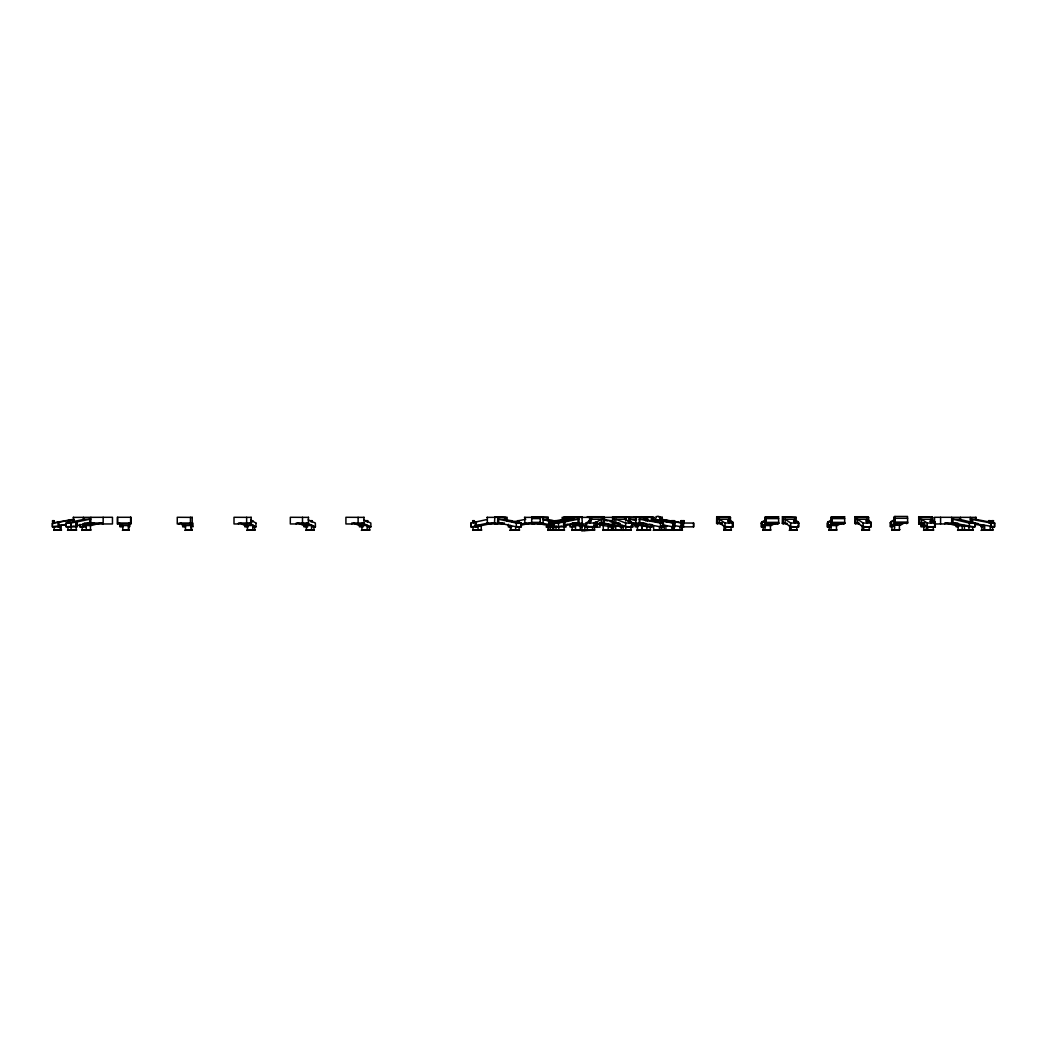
<?xml version="1.0" encoding="UTF-8"?>
<svg xmlns="http://www.w3.org/2000/svg" width="1047" height="1047" viewBox="0 0 1047 1047"><rect width="100%" height="100%" fill="white"/><g stroke="black" fill="none" stroke-linecap="round" stroke-linejoin="round"><path stroke-width="1.5" d="M117.696 523.958L117.696 517.283M130.967 517.375L130.954 523.958L117.329 523.958L117.329 517.283L130.954 517.283M924.671 523.958L918.769 523.958L918.69 522.374M932.052 517.375L918.69 516.721L918.769 523.958M179.024 523.958L179.037 523.016L192.216 523.016L192.19 517.283M192.216 523.016L192.19 523.958L177.257 523.958L177.257 517.283L192.255 517.375M730.413 521.759L730.492 517.375L729.537 516.721L716.711 516.721L716.593 523.304L722.351 523.958M721.396 523.304L716.593 523.304L717.548 523.958L717.666 517.375L716.711 516.721M787.108 523.304L782.305 523.304L783.248 523.958L783.3 519.247L796.126 519.247L796.204 517.375L782.423 516.721L782.305 523.304L786.454 523.958M783.3 519.247L783.378 517.375L782.423 516.721M868.552 521.759L868.644 517.375L867.688 516.721L854.862 516.721L854.732 523.304L858.893 523.958M859.548 523.304L854.732 523.304L855.687 523.958L855.818 517.375L854.862 516.721M918.847 518.592L918.926 516.721L919.881 517.375L919.75 523.958L918.808 523.304L924.58 523.304M932.628 521.759L932.707 517.375L931.751 516.721M238.48 523.958L238.52 523.016L251.175 523.016L251.123 517.283M251.175 523.016L251.123 523.958L234.005 523.958L234.005 517.283L251.267 517.375M296.209 523.958L296.275 523.016L308.459 523.016L308.394 517.283M308.459 523.016L308.394 523.958L290.32 523.958L290.32 517.283L308.59 517.375M351.753 523.958L351.818 523.016L364.016 523.016L363.95 517.283M364.016 523.016L363.95 523.958L345.916 523.958L345.916 517.283L364.147 517.375M562.37 519.247L562.108 517.375L637.335 517.375L612.626 516.721L612.416 523.304L620.02 523.958M619.824 523.304L612.416 523.304L614.092 523.958L614.301 517.375L612.626 516.721M944.643 523.958L944.747 523.016L957.809 523.016M954.406 523.958L954.511 523.016M951.671 523.958L951.671 517.283M543.053 523.016L542.935 523.958L540.082 523.304L540.448 516.721L543.301 517.375L543.053 523.016L534.494 523.016L534.363 523.958L531.523 523.304L531.889 516.721L548.301 517.375L548.039 519.247L542.673 519.247M494.851 516.721L494.472 523.304L497.469 523.958L497.862 517.375L494.851 516.721L505.766 517.375L505.505 519.247L497.6 519.247M540.134 523.016L540.003 523.958L537.006 523.304M590.024 519.247L591.293 516.721M563.927 521.393L564.202 517.009L574.607 517.663L564.202 517.009M599.591 523.958L604.027 523.958L604.472 517.375L601.122 516.721M970.399 523.016L970.255 517.283M975.817 517.283L975.961 519.247L970.399 519.247M975.817 523.958L975.176 523.016L978.081 523.579M639.246 523.016L639.246 519.247L643.735 519.247L644.036 517.375L636.039 516.721L635.581 523.304L643.578 523.958L643.735 523.016L639.246 523.016L639.089 523.958L635.581 523.304L643.578 523.958L640.07 523.304M639.246 519.247L639.547 517.375L644.036 517.375M653.969 517.375L641.117 516.721L653.969 517.375L653.655 519.247L651.221 519.247L651.535 517.375L647.857 516.721L647.543 521.105M655.749 518.592L656.495 516.721M660.225 517.375C658.406 523.317 662.542 514.247 656.076 516.721M661.403 519.247L662.162 517.375L661.403 519.247L683.73 523.068M613.162 526.85L613.516 525.542M603.124 523.958L604.171 523.304L604.027 516.721L587.288 516.721L590.286 517.375L590.338 519.247L603.072 519.247L603.124 523.958L604.171 523.304L599.394 523.304M592.157 519.247L585.98 523.068L585.98 526.85L597.039 526.85L597.039 521.851M585.98 526.85L586.032 523.029L594.002 523.029L595.691 521.982L595.638 526.85M593.819 523.029L597.039 522.021M604.027 516.721L602.98 517.375L603.072 519.247M592.353 526.85L592.785 530.083M761.823 526.85L761.823 522.021L763.237 522.021L761.182 523.029L761.117 526.85L764.82 526.85L764.82 525.646L762.111 525.646L766.679 523.016M764.925 523.958L778.706 523.304L778.549 516.721L764.781 517.375L764.925 523.958L777.568 523.958L778.706 523.304L777.568 523.958L777.515 523.016L764.873 523.016M775.709 523.016L771.325 525.542L762.295 525.542M828.975 522.021L827.143 523.068L827.143 526.85L830.847 526.85L830.847 525.646L828.138 525.646L832.718 523.016M830.952 523.958L844.733 523.304L844.589 516.721L830.808 517.375L830.952 523.958L843.594 523.958L844.733 523.304L843.594 523.958L843.542 523.016L830.912 523.016M841.736 523.016L837.351 525.542L828.334 525.542M893.981 529.808C897.973 521.066 884.636 528.879 895.656 522.741M893.902 523.67L907.67 523.016L907.527 516.446L894.884 516.446L893.745 517.087L893.902 523.67L907.67 523.016L906.532 523.67L906.493 522.741M904.687 522.741L900.302 525.254L891.272 525.254M761.823 522.021L765.54 519.888M761.117 523.068L762.949 522.021M778.549 516.721L764.781 517.375M762.7 526.85L765.004 525.542L765.004 530.083M827.85 526.85L827.85 522.021L831.567 519.888M844.589 516.721L830.808 517.375M828.727 526.85L831.03 525.542L831.03 530.083M890.801 526.576L890.801 521.733L894.518 519.613M890.094 522.78L891.979 521.707M891.678 526.576L892.136 529.808M572.866 526.85L572.866 525.646L577.277 524.285M571.296 526.85L575.562 525.542L575.497 530.279M83.76 526.85L83.76 525.646L93.916 523.016M100.905 523.016L91.168 525.542L84.179 525.542M81.156 526.85L84.637 525.96M83.76 525.646L86.273 525.542L86.26 530.279M83.38 517.283L83.25 519.247L90.762 519.247L90.893 523.958M90.893 517.283L90.762 519.247M77.295 521.851L77.295 526.85L66.183 526.85L66.183 523.068L84.323 519.247M75.999 521.982L70.882 523.068L70.882 526.85M76.51 522.021L89.689 519.247L89.689 523.016L76.627 525.646M66.183 526.85L66.341 523.029M69.94 526.85L74.193 525.96M504.131 523.958L487.352 523.958L487.352 517.283M486.75 519.561L470.836 523.068L470.836 526.85L477.511 526.85L478.021 525.542L478.099 530.279M488.295 523.016L475.901 525.646L477.511 525.646M471.778 526.85L476.019 525.96M493.661 523.016L478.728 526.183L481.24 525.542L481.24 530.083M542.935 523.958L524.835 523.958L524.835 517.283M512.755 521.982L525.764 519.247M521.314 523.971L525.764 523.016M509.248 526.85L510.504 526.589L510.465 530.279M520.739 525.228L531.13 523.016M555.695 520.869L563.443 519.247M546.927 526.85L548.183 526.589L548.17 530.279M579.096 523.958L582.328 523.304L581.91 516.721L572.028 517.375L572.316 519.247L578.965 519.247L579.096 523.958L582.328 523.304L572.46 523.958L572.316 523.016L578.965 523.016M581.91 516.721L578.677 517.375L578.965 519.247M573.259 519.247L554.216 523.068L558.535 523.029L558.378 526.85M558.378 523.068L563.744 521.982M554.387 526.824L554.387 523.029M557.541 526.85L562.003 525.96M564.987 525.646L578.009 523.016L578.009 519.247L564.176 522.021L564.097 530.083M73.421 521.759L73.578 517.283M73.774 521.759L73.774 519.247L52.35 523.068L52.35 526.85L59.496 526.85L58.985 525.646L60.111 525.542L60.111 530.083M54.051 523.029L73.957 519.508M65.896 524.416L59.587 525.542L66.04 524.704M52.651 526.85L56.826 526.118M569.869 517.283L570.039 519.247L548.602 523.068L548.563 530.083M571.741 517.375L572.539 517.283M550.251 523.029L570.183 519.508M551.232 523.029L551.049 526.85L551.049 523.068L572.709 519.247M572.892 519.508L552.502 523.068L552.502 526.85M553.065 526.118L548.89 526.85L548.811 523.029M552.214 526.85L556.402 526.118M658.432 516.721L662.162 517.375M73.107 517.375L112.461 517.283L112.461 523.958L84.126 523.958M486.96 517.375L507.128 517.283L507.128 521.288M524.429 517.375L548.301 517.375M717.666 517.375L730.492 517.375M783.378 517.375L796.204 517.375M855.818 517.375L868.644 517.375M932.707 517.375L918.69 516.721M976.262 517.375L934.565 517.283L934.565 523.958L957.573 523.958M894.884 516.446L894.989 518.304L907.618 518.304M531.64 518.592L540.2 518.592M643.643 518.592L646.47 518.592M765.92 516.721L766.011 518.592L778.654 518.592M831.946 516.721L832.038 518.592L844.68 518.592M563.927 518.88L569.751 518.88M604.184 519.247L603.334 519.247L612.338 520.987M614.157 519.247L626.014 519.247L626.171 517.375L624.496 516.721M636.615 519.247L628.71 519.247L628.972 517.375L625.962 516.721L625.713 521.105M717.588 519.247L730.413 519.247M855.726 519.247L868.552 519.247M919.803 519.247L932.628 519.247M951.788 519.247L960.649 519.247L960.531 517.283M895.146 520.385L893.588 520.385L893.588 521.327M251.097 520.66L252.667 520.66L252.667 521.615L251.097 521.615M510.177 520.66L511.813 520.66L511.813 521.615M561.859 520.66L560.237 520.66L560.237 521.615L561.859 521.615M610.113 520.66L611.749 520.66L611.749 521.615L610.113 521.615M666.167 520.66L667.803 520.66M680.864 520.66L682.304 520.66L682.304 521.615L680.864 521.615L680.864 520.66L681.963 530.083M766.182 520.66L764.611 520.66L764.964 521.615M832.208 520.66L830.651 520.66L830.651 521.615M893.667 520.542L894.688 520.542M971.014 520.66L972.624 520.66L972.624 521.615L971.014 521.615M251.385 520.83L252.576 520.83M311.797 521.393L310.946 520.83L311.626 521.393M367.275 520.83L366.424 520.83L367.275 521.393M510.36 520.83L511.603 521.393M589.409 520.83L590.6 520.83L589.409 521.393M610.336 520.83L611.579 520.83M661.076 520.83L662.188 521.393L661.22 520.83M666.35 520.83L667.593 520.83M671.402 520.83L672.554 521.393L671.729 520.83M674.255 520.83L673.169 521.393M729.445 520.83L728.254 520.83L729.445 521.393M764.703 520.83L765.881 520.83M793.966 520.83L795.157 520.83M830.729 520.83L831.907 520.83M866.393 520.83L867.597 521.393L866.471 520.83M971.263 520.83L972.493 521.393L971.407 520.83M989.978 520.83L988.734 520.83L989.729 521.393M991.98 520.83L993.223 520.83M53.973 521.393L52.847 520.83L53.894 521.393M252.576 521.393L252.013 520.83M550.198 521.393L549.034 520.83L550.041 521.393M552.607 521.393L551.52 520.83L552.528 521.393M555.159 521.393L557.135 521.393L555.433 520.83M673.09 521.393L674.203 520.83M890.801 521.733L892.214 521.576M59.195 522.021L58.056 522.021L58.056 526.85M77.295 522.021L75.842 522.021L75.842 526.85M476.568 522.021L475.129 522.021L475.129 526.85M517.205 522.021L515.739 521.851M554.308 522.021L555.447 522.021M558.431 522.021L559.569 521.851M564.987 522.021L563.587 522.021L563.574 526.85M669.02 522.021L667.868 521.851M675.825 522.021L674.831 521.851M676.768 522.021L677.749 522.021M731.277 521.851L732.664 522.021L732.664 526.85M796.989 521.851L798.377 522.021L798.377 526.85M827.85 522.021L829.041 521.982M869.429 521.851L870.803 522.021L870.803 526.85M933.492 521.851L934.879 522.021L934.879 526.85M971.289 522.021L969.797 521.851M894.989 518.304L894.989 522.087L907.618 522.087M531.64 522.374L540.2 522.374M766.011 518.592L766.011 522.374L778.654 522.374M832.038 518.592L832.038 522.374L844.68 522.374M890.33 522.754L890.094 526.576L893.785 526.576L893.785 525.358M52.533 523.029L52.533 526.85M66.183 523.068L71.039 523.029L71.131 530.279M84.323 523.016L90.762 523.016M117.696 523.016L130.967 523.016M471.098 523.029L470.993 526.85M487.221 523.016L494.734 523.016L494.878 523.958M497.6 523.016L504.379 523.016M521.327 523.068L516.236 523.029L516.393 526.85L521.327 526.85L521.327 523.068L504.379 519.247M524.691 523.016L532.203 523.016L532.347 523.958M551.049 523.068L552.698 523.029L552.724 530.083M604.184 523.016L599.106 523.016L613.83 525.646L613.83 526.85M614.157 523.016L618.672 523.016M635.542 523.016L625.622 523.029L625.7 526.85L633.121 526.85L633.042 523.029L630.346 521.982M663.392 523.068L660.408 523.029L660.578 526.85L663.392 526.85L663.392 523.068L657.49 521.982M674.778 526.85L674.713 523.068L673.012 523.029L672.907 530.083M717.588 523.016L722.469 523.016M724.995 523.029L733.057 523.068L733.057 526.85L725.034 526.85L719.42 523.016L719.42 519.247L725.034 523.068L725.034 526.85M783.3 523.016L785.132 523.016L790.747 526.85L798.769 526.85L798.717 523.029M855.726 523.016L857.558 523.016L863.186 526.85L871.196 526.85L871.156 523.029L869.429 521.982M857.558 523.016L857.558 519.247L863.186 523.068L871.196 523.068M918.782 523.016L924.684 523.016M927.197 523.029L935.272 523.068L935.272 526.85L927.249 526.85L921.635 523.016L921.635 519.247L927.249 523.068L927.249 526.85M974.979 523.068L969.3 523.029L969.43 526.85L974.979 526.85L974.979 523.068L959.392 519.247M974.103 523.579L994.65 526.85L994.65 523.068L990.999 523.029L990.999 526.824M494.472 523.304L502.377 523.304M531.523 523.304L540.173 523.304M571.492 523.958L587.184 523.958M632.218 523.958L635.464 523.958M566.911 524.233L574.201 524.233L574.332 523.304L573.298 523.304L585.352 525.816L580.143 525.816L571.099 523.932M77.805 525.542L76.195 525.542L76.195 530.083M119.947 525.542L129.422 525.542M180.922 523.016L182.636 525.542L192.046 525.542L192.936 526.85L192.936 523.068M240.326 523.016L244.671 525.542L253.701 525.542L255.978 526.85L255.926 523.029M298.015 523.016L303.722 525.542L312.425 525.542L315.422 526.85L315.343 523.029L308.158 519.875M353.559 523.016L359.213 525.542L367.929 525.542L370.913 526.85L370.834 523.029L363.702 519.875M476.411 525.542L481.777 525.542M516.393 523.068L498.725 519.247L498.725 523.016L510.871 525.542L510.871 530.083M535.711 523.016L549.034 525.646L549.034 526.85M573.219 525.542L581.046 525.542M599.839 524.913L603.294 525.542L603.294 530.083M612.011 525.542L623.017 526.85M625.7 523.068L615.858 519.247L615.858 523.016L625.87 526.589L631.642 526.85M653.459 525.542L653.773 530.083M662.594 524.979L665.918 525.542L665.918 530.083M723.097 525.542L724.014 525.542L724.014 530.083M788.81 525.542L789.726 525.542L789.726 530.083M861.249 525.542L862.165 525.542L862.165 530.083M920.666 523.016L921.02 525.542L926.713 525.542M946.148 523.016L955.898 525.542L965.386 526.183M969.43 523.068L953.058 519.247L953.058 523.016L973.867 526.85M974.639 524.416L984.69 525.542L984.69 530.083M122.8 525.646L119.96 525.646L119.594 523.016M182.636 525.542L185.528 525.646L185.45 530.083M244.671 525.542L247.563 525.646L247.563 526.85M303.722 525.542L306.575 525.646L306.575 526.85M359.213 525.542L362.079 525.646L362.079 526.85M546.73 525.542L549.034 525.646M572.866 525.646L575.222 525.646L575.222 526.85L569.921 526.85L570.026 524.311M595.9 525.646L601.253 523.016L601.253 519.247L596.764 522.021L596.764 526.85M635.228 525.646L637.662 525.646L637.662 526.85L635.228 526.85L634.914 525.542L642.204 525.542L642.295 530.279M923.886 525.646L921.02 525.542M956.317 525.646L958.411 525.646L958.411 526.85L956.317 526.85L955.898 525.542M980.45 525.542L982.204 525.646L982.204 526.85M55.19 526.589L54.156 526.589L54.156 530.083M71.196 526.589L67.976 526.589L67.976 530.083M520.346 526.85L515.726 526.589L515.569 530.279M551.403 526.589L550.395 526.589L550.395 530.083M552.724 526.589L553.719 526.589L553.719 530.083M592.785 526.589L587.328 526.589L587.328 530.083M612.77 526.85L608.15 526.589L608.215 530.279M641.981 530.083L641.981 525.542L651.456 526.85M662.83 526.85L659.466 526.589L659.466 530.083M680.04 526.589L680.04 530.083M681.963 526.589L683.73 526.85M731.447 526.85L725.558 526.589L725.558 530.083M797.16 526.85L791.27 526.589L791.074 530.279M869.599 526.85L863.71 526.589L863.71 530.083M926.229 530.083L926.229 525.542L927.773 526.589L933.662 526.85M993.956 526.85L990.187 526.589L990.187 530.083M80.056 526.85L80.056 524.311L79.925 526.85L85.854 526.85L85.854 525.646M185.528 526.85L182.702 526.85L182.702 525.646M248.021 526.85L244.854 526.85L244.854 525.646M252.824 526.85L255.978 526.85M307.726 526.85L303.957 526.85L303.957 525.646M312.372 526.85L315.422 526.85M363.204 526.85L359.461 526.85L359.461 525.646M367.863 526.85L370.913 526.85M511.747 526.85L508.305 526.85L508.305 524.325M545.984 526.85L566.283 526.85M602.732 525.542L613.935 526.85M620.06 526.85L623.803 526.85M631.289 523.33L647.504 526.85L652.438 526.85M672.619 526.85L674.713 526.85M680.223 526.85L681.793 526.85M682.147 526.85L693.742 526.85L693.742 523.068L683.05 523.029L683.05 521.615M924.056 526.85L921.033 526.85L921.059 523.631M982.374 526.85L981.013 526.85L981.013 525.646M593.623 527.138L600.049 527.138L600.049 523.356M659.545 519.247L681.793 523.068M680.314 526.314L683.455 526.85L683.547 523.029M681.741 526.85L673.954 525.542L673.993 530.083M648.211 516.721L651.901 517.375M649.912 517.375L646.221 516.721L645.907 521.105M653.302 519.247L674.713 523.068M651.561 519.247L673.195 523.068L673.195 526.85L665.735 525.542M674.412 526.85L671.86 526.589L671.86 530.083M667.057 526.052L664.138 525.542L664.282 530.083M636.039 516.721L639.547 517.375M643.094 519.247L658.131 522.021L656.835 521.851M660.578 523.068L639.887 519.247L639.887 523.016L660.578 526.85M643.094 523.016L646.104 523.579M649.127 524.141L652.137 524.704M975.176 519.247L989.69 522.021L988.329 521.851M988.944 521.982L994.65 523.068M982.204 525.646L981.641 530.083M646.758 516.721L650.148 517.375M598.544 517.375L595.206 516.721L598.19 517.375M605.087 520.398L608.071 520.987M612.56 521.851L613.241 521.982M613.83 525.646L613.28 530.083M603.334 523.016L616.238 525.542M600.69 523.304L604.027 523.958M588.44 526.471L584.828 525.816L584.75 530.554M580.143 525.816L580.653 527.138L582.224 527.138L582.224 525.934L581.7 530.371L589.88 530.279M633.88 516.721L636.877 517.375M636.21 520.621L629.836 519.247L629.836 521.759M537.399 516.721L540.396 517.375M546.914 519.247L559.595 521.982M542.856 519.587L549.23 520.961M552.41 521.655L555.591 522.348M510.308 525.542L516.393 526.85M531.889 516.721L534.742 517.375M543.341 519.587L555.46 522.348M541.836 523.016L549.701 524.822M963.79 525.542L969.43 526.85M964.915 526.235L962.18 525.542L962.193 530.279M958.411 525.646L957.992 530.083M953.123 523.016L962.874 525.542M624.051 516.721L625.988 517.375M637.662 525.646L637.335 530.083M638.526 524.024L643.015 525.542M624.326 519.247L631.485 522.021L630.006 521.851M630.176 521.982L632.872 523.029M622.311 525.542L625.7 526.85M306.719 523.016L312.425 525.542M306.575 525.646L306.326 530.083M362.079 525.646L361.83 530.083M362.275 523.016L367.929 525.542M250.678 519.993L255.978 523.068M247.563 525.646L247.38 530.083M249.369 523.016L253.701 525.542M930.796 519.247L934.879 522.021M933.688 521.982L935.272 523.068L935.22 526.85M933.505 521.982L935.036 523.029M866.72 519.247L870.803 522.021M794.293 519.247L798.377 522.021M797.186 521.982L798.769 523.068L790.694 523.029L790.747 526.85M797.003 521.982L798.534 523.029M790.747 523.068L785.132 519.247L785.132 523.016M728.581 519.247L732.664 522.021M731.29 521.982L733.057 523.068L733.005 526.85M918.808 523.304L919.75 523.958M190.332 523.016L192.046 525.542M574.711 523.016L574.868 523.958M572.068 517.375L572.382 519.247M572.382 523.016L572.539 523.958M924.017 526.589L923.86 525.542L923.742 530.279M129.606 523.029L129.606 526.85L129.069 523.016M102.41 523.958L102.305 523.016L92.529 523.016L92.633 523.958M894.989 522.087L895.028 523.016M832.038 522.374L832.09 523.304M766.011 522.374L766.064 523.304M994.48 523.029L994.48 526.85M992.975 521.393L992.163 520.83M992.792 521.615L992.621 523.029M992.504 520.66L992.504 521.615M992.569 526.589L992.569 530.083M992.373 521.615L992.373 523.029M991.169 526.85L991.169 523.068L971.197 519.247L971.197 523.016M989.35 521.615L989.52 523.029M989.245 520.66L989.245 521.615M989.114 521.615L989.114 523.029M984.023 525.542L983.892 530.279M974.836 523.029L974.836 526.85M972.728 526.589L972.728 530.083M972.113 520.66L972.139 523.029M971.865 521.615L971.734 523.029M968.933 526.589L968.959 530.279M964.431 525.542L964.431 530.083M940.599 517.283L940.599 523.958M934.631 521.851L934.631 526.85M933.27 526.589L933.27 530.083M931.333 520.66L931.32 523.029M930.927 521.615L931.032 523.029M927.773 526.589L927.773 530.083M899.399 525.254L899.399 529.808M891.089 521.576L891.089 526.576M870.567 525.646L870.567 526.85M869.206 526.589L869.206 530.083M867.269 520.66L867.256 523.029M866.851 521.615L866.968 523.029M863.134 523.029L863.186 526.85M836.448 525.542L836.448 530.083M829.198 526.589L829.198 530.083M828.138 521.851L828.138 526.85M798.128 525.646L798.128 526.85M796.767 526.589L796.767 530.083M795.053 520.83L794.045 520.83M794.83 520.66L794.817 523.029M794.424 521.615L794.529 523.029M770.422 525.542L770.422 530.083M763.171 526.589L763.171 530.083M762.111 521.851L762.111 526.85M732.416 521.851L732.416 526.85M731.055 526.589L731.055 530.083M729.118 520.66L729.105 523.029M728.712 521.615L728.817 523.029M693.467 523.068L693.467 526.85M683.39 521.615L683.272 526.824M682.238 530.279L682.147 526.589M681.61 523.029L681.61 526.85L681.479 521.615M674.53 523.029L674.53 526.85M674.163 525.542L674.163 530.083M673.784 521.615L673.718 523.029M673.326 520.66L673.404 523.029M673.025 520.66L672.881 521.615M663.222 523.029L663.222 526.85M661.848 521.615L661.717 523.029M661.508 520.66L661.508 521.615M661.691 525.542L661.547 530.279M661.442 521.615L661.442 523.029M661.39 526.589L661.39 530.083M650.226 526.589L650.226 530.083M647.347 524.298L647.504 526.85M646.902 530.279L646.837 526.589M631.982 523.068L631.982 526.85M631.053 525.646L631.053 526.85M630.948 526.589L630.948 530.083M629.43 521.615L629.43 523.029M629.064 521.615L629.09 523.029M625.87 526.589L625.74 530.279M623.161 525.542L623.161 530.083M621.237 530.083L621.237 526.589L615.819 525.542L615.688 530.279M612.574 525.542L612.56 530.279M612.286 526.589L612.286 530.083M611.54 526.589L611.54 530.083M611.095 520.66L611.095 521.615M608.817 526.85L608.817 524.325L608.66 526.824M594.474 525.542L594.474 530.083M594.303 525.646L594.303 526.85M594.002 523.029L593.95 526.85M590.272 530.279L581.307 530.554L594.827 529.991L586.974 530.279M590.128 521.615L590.024 523.029M589.513 517.283L589.736 523.029M580.26 525.542L580.26 530.083M572.343 523.631L572.343 526.85M572.159 526.589L572.159 530.083M564.987 521.851L564.987 526.85M558.758 530.279L558.862 526.589L556.022 526.589L556.022 530.083M556.716 521.615L556.716 523.029M556.507 520.66L556.507 523.029M556.31 521.615L556.31 523.029M555.957 520.66L555.957 521.615M555.695 520.66L555.695 521.615M552.384 520.66L552.293 523.029M551.913 521.615L551.978 523.029M549.963 520.66L549.884 523.029M549.492 521.615L549.57 523.029M547.201 525.646L547.201 526.85M521.184 523.029L521.184 526.85M519.116 526.589L519.116 530.279M518.671 520.66L518.775 523.029M518.527 521.615L518.527 523.029M518.37 521.615L518.37 523.029M475.901 521.851L475.901 526.85M475.796 522.021L475.796 526.85M473.506 521.615L473.689 523.029M473.414 520.66L473.27 523.029M473.035 526.589L473.035 530.083M369.434 530.083L369.434 526.589L367.065 525.542L367.209 530.279M367.432 520.66L367.432 521.615M358.113 517.283L358.113 523.958M313.943 530.083L313.943 526.589L311.548 525.542L311.548 530.083M311.954 520.66L311.954 521.615M302.504 517.283L302.504 523.958M254.617 530.083L254.617 526.589L252.798 525.542L252.798 530.083M252.314 520.66L252.314 521.615M246.647 517.283L246.647 523.958M191.81 530.083L191.104 525.542L191.104 530.083M190.436 517.283L190.436 523.958M130.6 517.283L130.6 523.958M128.755 530.279L128.48 525.542L128.48 530.083M122.787 530.083L122.787 525.542L122.97 526.85L119.96 526.85L119.986 523.631M103.156 517.283L103.156 523.958M90.461 525.542L90.461 530.083M83.119 523.631L83.119 526.85M82.189 526.589L82.189 530.083M76.627 521.851L76.51 526.85M75.685 525.646L75.685 526.85M68.932 521.615L68.932 523.029M68.657 520.66L68.749 523.029M68.513 521.615L68.513 523.029M61.145 525.542L61.145 530.083M58.985 521.851L58.985 526.85M53.737 520.66L53.659 523.029M53.266 521.615L53.345 523.029M54.038 520.66L52.494 520.66L52.494 521.615L54.038 521.615L54.038 520.66M69.586 520.66L67.95 520.66L67.95 521.615L69.586 521.615L69.586 520.66M312.15 520.66L310.632 520.66L310.632 521.615L312.15 521.615L312.15 520.66M367.628 520.66L366.123 520.66L366.123 521.615L367.628 521.615L367.628 520.66M474.343 520.66L472.707 520.66L472.707 521.615L474.343 521.615L474.343 520.66M519.325 520.66L517.689 520.66L517.689 521.615L519.325 521.615L519.325 520.66M550.264 520.66L548.72 520.66L548.72 521.615L550.264 521.615L550.264 520.66M552.672 520.66L551.128 520.66L551.128 521.615L552.672 521.615L552.672 520.66M557.331 520.66L554.897 520.66L554.897 521.615L557.331 521.615L557.331 520.66M590.888 520.66L589.304 520.66L589.304 521.615L590.888 521.615L590.888 520.66M629.718 520.66L628.239 520.66L628.239 521.615L629.718 521.615L629.613 520.66M662.568 520.66L660.945 520.66L660.945 521.615L662.568 521.615L662.568 520.66M674.569 520.66L671.349 520.66L671.349 521.615L674.569 521.615L674.569 520.66M684.228 520.66L682.788 520.66L682.788 521.615L684.228 521.615L684.228 520.66M729.55 520.66L727.966 520.66L727.966 521.615L729.55 521.615L729.55 520.66M795.262 520.66L793.678 520.66L793.678 521.615L795.262 521.615L795.262 520.66M867.701 520.66L866.105 520.66L866.105 521.615L867.701 521.615L867.701 520.66M931.765 520.66L930.181 520.66L930.181 521.615L931.765 521.615L931.765 520.66M990.187 520.66L988.551 520.66L988.551 521.615L990.187 521.615L990.187 520.66M993.459 520.66L991.823 520.66L991.823 521.615L993.459 521.615L993.459 520.66M69.351 520.83L68.12 521.393L69.351 520.83M474.134 520.83L472.878 521.393L474.134 520.83M519.155 520.83L517.912 521.393L519.155 520.83M561.702 520.83L560.459 521.393L561.702 520.83M629.352 520.83L628.58 521.393L629.352 520.83M681.977 520.83L681.217 521.393L681.977 520.83M683.9 520.83L683.154 521.393L683.887 520.83M931.66 520.83L930.469 521.393L931.66 520.83M899.753 529.703L891.782 529.991L899.753 529.703M61.472 529.991L53.829 530.279L61.472 529.991M76.588 529.991L67.584 530.279L76.588 529.991M90.867 529.991L81.784 530.279L90.867 529.991M128.912 529.991L122.499 530.279L128.912 529.991M192.138 529.991L185.136 530.279L192.138 529.991M254.984 529.991L247.027 530.279L254.984 529.991M314.322 529.991L305.96 530.279L314.322 529.991M369.813 529.991L361.464 530.279L369.813 529.991M481.633 529.991L472.642 530.279L481.633 529.991M519.521 529.991L510.111 530.279L519.521 529.991M564.49 529.991L547.79 530.279L564.49 529.991M580.653 529.991L571.767 530.279L580.653 529.991M621.617 529.991L602.889 530.279L621.617 529.991M631.328 529.991L622.782 530.279L631.328 529.991M650.632 529.991L636.956 530.279L650.632 529.991M673.247 529.991L653.407 530.279L673.247 529.991M682.435 529.991L673.692 530.279L682.435 529.991M731.408 529.991L723.673 530.279L731.408 529.991M770.775 529.991L762.805 530.279L770.775 529.991M797.12 529.991L789.386 530.279L797.12 529.991M836.815 529.991L828.844 530.279L836.815 529.991M869.56 529.991L861.812 530.279L869.56 529.991M933.623 529.991L923.572 530.279L933.623 529.991M973.134 529.991L957.599 530.279L973.134 529.991M992.949 529.991L981.261 530.279L992.949 529.991"/></g></svg>
